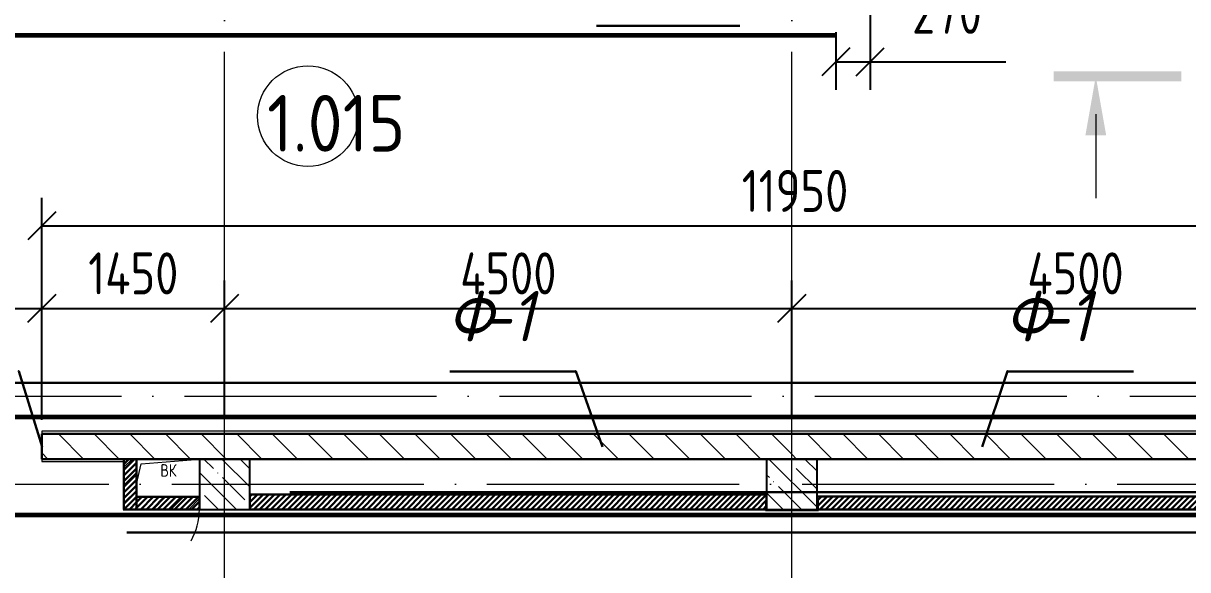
# Model space of a CAD drawing. Header units: millimetres. Extents: x -592259 to 288321, y -552984 to 293768.
# Drawn here: x 2652 to 11890, y 50296 to 54635 of the extents above; entities that cross this region are included whole.
import ezdxf

# ---------------------------------------------------------------- set-up
doc = ezdxf.new("R2010")
doc.units = ezdxf.units.MM
doc.linetypes.add('ADSK_Линия сетки', pattern=[2500, 2000, -250, 0, -250])
doc.linetypes.add('ADSK_Скрыто', pattern=[600, 300, -300])
doc.layers.get('Defpoints').update_dxf_attribs({"color": 250})
for name, color, linetype, lineweight in [('0) блоки', 6, 'Continuous', 30), ('0.3) ПГП 5 вып', 4, 'Continuous', 30), ('2)Фарх готовы', 3, 'Continuous', 30), ('2)Фархверки', 40, 'Continuous', 30), ('4) Штукатурка', 6, 'Continuous', 30), ('4.6) Швы', 6, 'Continuous', 30), ('4.7) Штук. 6 вып.', 6, 'Continuous', 30), ('6.1) Шпаклевка 5 вып.', 160, 'Continuous', 60), ('A-____-____-DIMS', 250, 'Continuous', 9), ('A-AREA-____-IDEN', 250, 'Continuous', 9), ('A-DETL-GENF-OTLN', 250, 'Continuous', 5), ('A-DOOR-____-MCUT', 250, 'Continuous', 5), ('A-DOOR-____-OTLN', 250, 'Continuous', 5), ('A-GLAZ-____-OTLN', 250, 'Continuous', 5), ('A-WALL-____-MCUT', 250, 'Continuous', 13), ('A-WALL-____-PATT', 250, 'Continuous', 13), ('A-WALL-FNSH-MCUT', 250, 'Continuous', 13), ('G-____-____-SYMB', 250, 'ADSK_Скрыто', 9), ('S-COLS-____-MCUT', 250, 'Continuous', 25), ('S-COLS-____-OTLN', 250, 'Continuous', 9), ('S-GRID-____-OTLN', 250, 'Continuous', 9)]:
    doc.layers.add(name, color=color, linetype=linetype, lineweight=lineweight)
doc.styles.add('ISOCPEUR', font='isocpeur.ttf', dxfattribs={"width": 0.8, "height": 100})
doc.styles.add('ISOCPEUR_1', font='isocpeur.ttf', dxfattribs={"width": 0.9, "height": 250})
doc.styles.add('ISOCPEUR_I', font='isocpeui.ttf', dxfattribs={"width": 0.9, "height": 12.5})
doc.styles.get("Standard").update_dxf_attribs({"font": 'ГОСТ тип А.ttf'})
doc.dimstyles.new('А3', dxfattribs={"dimtxt": 333, "dimasz": 222, "dimexe": 222, "dimexo": 111, "dimgap": 111, "dimtad": 1, "dimtoh": 1, "dimdec": 0, "dimrnd": 0.0015, "dimzin": 0, "dimdsep": 46, "dimtxsty": 'Standard', "dimblk": 'OBLIQUE', "dimcen": 0, "dimclrd": 7, "dimclre": 7, "dimclrt": 7, "dimadec": 0, "dimazin": 0, "dimtfac": 1, "dimtdec": 0, "dimtofl": 0, "dimtmove": 0, "dimatfit": 3, "dimfxl": 1, "dimtolj": 1, "dimtzin": 0, "dimarcsym": 0})
pattern_1 = [(135, (0, 0), (-141.42136, -141.42136), [])]
pattern_2 = [(45, (0, 0), (-70.71068, 70.71068), [])]

# ---------------------------------------------------------------- blocks, each defined once
blk = doc.blocks.new('BSC_Колонна _Прямоугольная - 400x400-31225808-Кладочный план на отм_ 0_000_ Секция 1_')
at = {"layer": 'S-COLS-____-OTLN', "lineweight": 5}
h = blk.add_hatch(dxfattribs=at)
h.set_pattern_fill('FP_13', color=256, style=0, pattern_type=2)
h.set_pattern_definition([(135, (-4249.98, -50975), (-142.5619, -142.5619), []), (135, (-4107.42, -50975), (-142.5619, -142.5619), [252.016, -50.403, 3.353, -47.05])])
h.paths.add_polyline_path([(-200, -200), (200, -200), (200, 200), (-200, 200), (-200, -100)])
at = {"layer": 'S-COLS-____-MCUT'}
for p, q in [((200, 200), (-200, 200)), ((-200, 200), (-200, -100)), ((200, -200), (200, 200)), ((-200, -100), (-200, -200)), ((-200, -200), (200, -200))]:
    blk.add_line(p, q, dxfattribs=at)
blk = doc.blocks.new('BSC_Колонна _Прямоугольная - 400x400-V7-Кладочный план на отм_ 0_000_ Секция 1_')
at = {"layer": 'S-COLS-____-OTLN', "lineweight": 5}
h = blk.add_hatch(dxfattribs=at)
h.set_pattern_fill('FP_14', color=256, style=0, pattern_type=2)
h.set_pattern_definition([(135, (-8749.98, -50975), (-142.5619, -142.5619), []), (135, (-8607.42, -50975), (-142.5619, -142.5619), [252.016, -50.403, 3.353, -47.05])])
h.paths.add_polyline_path([(-200, -200), (200, -200), (200, 200), (-200, 200), (-200, -9.5)])
at = {"layer": 'S-COLS-____-MCUT'}
for p, q in [((200, 200), (-200, 200)), ((-200, 200), (-200, -200)), ((200, -200), (200, 200)), ((-200, -200), (200, -200))]:
    blk.add_line(p, q, dxfattribs=at)
blk = doc.blocks.new('_Wn_-As_OpeningMEP_floor__Rectangular - _Wn_-As_OpeningMEP_floor__Rectangular-V6-Кладочный план на отм_ 0_000_ Секция 1_')
at = {"layer": 'A-DETL-GENF-OTLN'}
for p, q in [((-250, -50), (-212.2, 112.2)), ((-212.2, 112.2), (250, 150))]:
    blk.add_line(p, q, dxfattribs=at)
blk = doc.blocks.new('АР_Люк - ЛРС_ВК_500х400_наружный_NCS S 1000-N-42722041-Кладочный план на отм_ 0_000_ Секция 1_')
at = {"layer": 'A-DOOR-____-OTLN'}
h = blk.add_hatch(dxfattribs=at)
h.set_pattern_fill('FP_29', color=256, style=0, pattern_type=2)
h.set_pattern_definition([(45, (125, 0), (-22.6274, 22.6274), [])])
h.paths.add_polyline_path([(375, 50), (-125, 50), (-125, -50), (375, -50)])
at = {"layer": 'A-DETL-GENF-OTLN', "lineweight": 9}
for p, q in [((375, 50), (-125, 50)), ((-125, 50), (-125, -50)), ((375, -50), (375, 50)), ((-125, -50), (375, -50))]:
    blk.add_line(p, q, dxfattribs=at)
at = {"layer": 'A-DOOR-____-MCUT'}
blk.add_arc((375, 50), 500, 150, 180, dxfattribs=at)
blk = doc.blocks.new('AAR_СКБ_Марка_Помещения - Номер-17325395-Кладочный план на отм_ 0_000_ Секция 1_')
at = {"layer": 'A-AREA-____-IDEN'}
blk.add_circle((0, 1.502), 4, dxfattribs=at)
blk = doc.blocks.new('_Oblique')
at = {"color": 0, "linetype": 'ByBlock', "lineweight": -2}
blk.add_line((-0.5, -0.5), (0.5, 0.5), dxfattribs=at)
blk = doc.blocks.new('DIMBLOCK62-Кладочный план на отм_ 0_000_ Секция 1_')
at = {"layer": 'A-____-____-DIMS', "color": 7, "lineweight": -2, "transparency": 16777216}
for p, q in [((300, 51674.9), (300, 52593.2)), ((2800, 51674.9), (2800, 52593.2)), ((300, 52371.2), (2800, 52371.2))]:
    blk.add_line(p, q, dxfattribs=at)
at = {"layer": 'Defpoints', "color": 0, "transparency": 16777216}
for p in [(2800, 52371.2), (300, 51563.9), (2800, 51563.9)]:
    blk.add_point(p, dxfattribs=at)
at = {"layer": 'A-____-____-DIMS', "color": 7, "lineweight": -2, "transparency": 16777216, "xscale": 222, "yscale": 222, "zscale": 222, "rotation": 180}
blk.add_blockref('_Oblique', (300, 52371.2), dxfattribs=at)
at = {"layer": 'A-____-____-DIMS', "color": 7, "lineweight": -2, "transparency": 16777216, "xscale": 222, "yscale": 222, "zscale": 222}
blk.add_blockref('_Oblique', (2800, 52371.2), dxfattribs=at)
at = {"layer": 'A-____-____-DIMS', "color": 7, "transparency": 16777216, "insert": (1550, 52648.7), "char_height": 333, "width": 2.483, "attachment_point": 5}
blk.add_mtext('\\A1;2500', dxfattribs=at)
blk = doc.blocks.new('DIMBLOCK290-Кладочный план на отм_ 0_000_ Секция 1_')
at = {"layer": 'A-____-____-DIMS', "color": 7, "lineweight": -2, "transparency": 16777216}
for p, q in [((9370, 55264), (9370, 54106.8)), ((9100, 54564), (9100, 54106.8)), ((9100, 54328.8), (9370, 54328.8)), ((9370, 54328.8), (10446.7, 54328.8))]:
    blk.add_line(p, q, dxfattribs=at)
at = {"layer": 'Defpoints', "color": 0, "transparency": 16777216}
for p in [(9370, 55375), (9100, 54675), (9370, 54328.8)]:
    blk.add_point(p, dxfattribs=at)
at = {"layer": 'A-____-____-DIMS', "color": 7, "lineweight": -2, "transparency": 16777216, "xscale": 222, "yscale": 222, "zscale": 222, "rotation": 180}
blk.add_blockref('_Oblique', (9100, 54328.8), dxfattribs=at)
at = {"layer": 'A-____-____-DIMS', "color": 7, "lineweight": -2, "transparency": 16777216, "xscale": 222, "yscale": 222, "zscale": 222}
blk.add_blockref('_Oblique', (9370, 54328.8), dxfattribs=at)
at = {"layer": 'A-____-____-DIMS', "color": 7, "transparency": 16777216, "insert": (9703, 54883.8), "char_height": 333, "width": 1.862, "attachment_point": 1, "line_spacing_factor": 1.022761}
blk.add_mtext('\\A1;270', dxfattribs=at)
blk = doc.blocks.new('Разрез - Номер вида сзади_3_5 мм-32550532-Кладочный план на отм_ 0_000_ Секция 1_')
at = {"layer": 'G-____-____-SYMB', "linetype": 'Continuous'}
for points in [[(9.798, 0.404), (9.798, -0.394), (-0.333, -0.394), (-0.333, 0.404)], [(2.176, -4.675), (3, 0), (3.824, -4.675)]]:
    blk.add_hatch(color=256, dxfattribs=at).paths.add_polyline_path(points)
at = {"layer": 'G-____-____-SYMB', "linetype": 'Continuous', "lineweight": 20}
blk.add_line((3, -3), (3, -9.663), dxfattribs=at)
blk = doc.blocks.new('*D614')
at = {"layer": 'A-____-____-DIMS', "color": 7, "lineweight": -2, "transparency": 16777216}
for p, q in [((2800, 51486), (2800, 52593.2)), ((4250, 51506), (4250, 52593.2)), ((2800, 52371.2), (4250, 52371.2))]:
    blk.add_line(p, q, dxfattribs=at)
at = {"layer": 'Defpoints', "color": 0, "transparency": 16777216}
for p in [(4250, 52371.2), (2800, 51375), (4250, 51395)]:
    blk.add_point(p, dxfattribs=at)
at = {"layer": 'A-____-____-DIMS', "color": 7, "lineweight": -2, "transparency": 16777216, "xscale": 222, "yscale": 222, "zscale": 222, "rotation": 180}
blk.add_blockref('_Oblique', (2800, 52371.2), dxfattribs=at)
at = {"layer": 'A-____-____-DIMS', "color": 7, "lineweight": -2, "transparency": 16777216, "xscale": 222, "yscale": 222, "zscale": 222}
blk.add_blockref('_Oblique', (4250, 52371.2), dxfattribs=at)
at = {"layer": 'A-____-____-DIMS', "color": 7, "transparency": 16777216, "insert": (3525, 52648.7), "char_height": 333, "attachment_point": 5}
blk.add_mtext('\\A1;1450', dxfattribs=at)
blk = doc.blocks.new('*D615')
at = {"layer": 'A-____-____-DIMS', "color": 7, "lineweight": -2, "transparency": 16777216}
for p, q in [((4250, 51506), (4250, 52593.2)), ((8750, 51506), (8750, 52593.2)), ((4250, 52371.2), (8750, 52371.2))]:
    blk.add_line(p, q, dxfattribs=at)
at = {"layer": 'Defpoints', "color": 0, "transparency": 16777216}
for p in [(8750, 52371.2), (4250, 51395), (8750, 51395)]:
    blk.add_point(p, dxfattribs=at)
at = {"layer": 'A-____-____-DIMS', "color": 7, "lineweight": -2, "transparency": 16777216, "xscale": 222, "yscale": 222, "zscale": 222, "rotation": 180}
blk.add_blockref('_Oblique', (4250, 52371.2), dxfattribs=at)
at = {"layer": 'A-____-____-DIMS', "color": 7, "lineweight": -2, "transparency": 16777216, "xscale": 222, "yscale": 222, "zscale": 222}
blk.add_blockref('_Oblique', (8750, 52371.2), dxfattribs=at)
at = {"layer": 'A-____-____-DIMS', "color": 7, "transparency": 16777216, "insert": (6500, 52648.7), "char_height": 333, "attachment_point": 5}
blk.add_mtext('\\A1;4500', dxfattribs=at)
blk = doc.blocks.new('*D616')
at = {"layer": 'A-____-____-DIMS', "color": 7, "lineweight": -2, "transparency": 16777216}
for p, q in [((8750, 51506), (8750, 52593.2)), ((13250, 51486), (13250, 52593.2)), ((8750, 52371.2), (13250, 52371.2))]:
    blk.add_line(p, q, dxfattribs=at)
at = {"layer": 'Defpoints', "color": 0, "transparency": 16777216}
for p in [(13250, 52371.2), (8750, 51395), (13250, 51375)]:
    blk.add_point(p, dxfattribs=at)
at = {"layer": 'A-____-____-DIMS', "color": 7, "lineweight": -2, "transparency": 16777216, "xscale": 222, "yscale": 222, "zscale": 222, "rotation": 180}
blk.add_blockref('_Oblique', (8750, 52371.2), dxfattribs=at)
at = {"layer": 'A-____-____-DIMS', "color": 7, "lineweight": -2, "transparency": 16777216, "xscale": 222, "yscale": 222, "zscale": 222}
blk.add_blockref('_Oblique', (13250, 52371.2), dxfattribs=at)
at = {"layer": 'A-____-____-DIMS', "color": 7, "transparency": 16777216, "insert": (11000, 52648.7), "char_height": 333, "attachment_point": 5}
blk.add_mtext('\\A1;4500', dxfattribs=at)
blk = doc.blocks.new('*D1896')
at = {"layer": '0) блоки', "color": 7, "lineweight": -2, "transparency": 16777216}
for p, q in [((2800, 51506), (2800, 53247.9)), ((14750, 51506), (14750, 53247.9)), ((2800, 53025.9), (14750, 53025.9))]:
    blk.add_line(p, q, dxfattribs=at)
at = {"layer": 'Defpoints', "color": 0, "transparency": 16777216}
for p in [(14750, 53025.9), (2800, 51395), (14750, 51395)]:
    blk.add_point(p, dxfattribs=at)
at = {"layer": '0) блоки', "color": 7, "lineweight": -2, "transparency": 16777216, "xscale": 222, "yscale": 222, "zscale": 222, "rotation": 180}
blk.add_blockref('_Oblique', (2800, 53025.9), dxfattribs=at)
at = {"layer": '0) блоки', "color": 7, "lineweight": -2, "transparency": 16777216, "xscale": 222, "yscale": 222, "zscale": 222}
blk.add_blockref('_Oblique', (14750, 53025.9), dxfattribs=at)
at = {"layer": '0) блоки', "color": 7, "transparency": 16777216, "insert": (8775, 53303.4), "char_height": 333, "attachment_point": 5}
blk.add_mtext('\\A1;11950', dxfattribs=at)

msp = doc.modelspace()

# ---------------------------------------------------------------- hatches: boundary and pattern name
at = {"layer": '0.3) ПГП 5 вып'}
h = msp.add_hatch(dxfattribs=at)
h.set_pattern_fill('ANSI31', color=256, scale=10)
h.paths.add_polyline_path([(3448.9781, 51175), (3549.9781, 51175), (3549.9781, 50775), (3448.9781, 50775)])
h = msp.add_hatch(dxfattribs=at)
h.set_pattern_fill('ANSI31', color=256, scale=10)
h.paths.add_polyline_path([(3549.9781, 50875), (4049.9781, 50875), (4049.9781, 50775), (3549.9781, 50775)])
h = msp.add_hatch(dxfattribs=at)
h.set_pattern_fill('ANSI31', color=256, scale=10)
h.paths.add_polyline_path([(4449.9781, 50775), (8549.9781, 50775), (8549.9781, 50892.9193), (4449.9781, 50892.9193)])
h = msp.add_hatch(dxfattribs=at)
h.set_pattern_fill('ANSI31', color=256, scale=10)
h.paths.add_polyline_path([(8949.9781, 50775), (13049.9781, 50775), (13049.9781, 50877.8729), (8949.9781, 50877.8729)])
at = {"layer": 'A-WALL-____-PATT', "lineweight": 15}
h = msp.add_hatch(dxfattribs=at)
h.set_pattern_fill('FP_1', color=5, style=0, pattern_type=2)
h.set_pattern_definition(pattern_1)
h.paths.add_polyline_path([(8750, 51175), (8750, 51375), (2799.9781, 51375), (2799.9781, 51175), (6628.4129, 51175)])
h.paths.add_polyline_path([(199.9781, 51175), (299.9781, 51175), (299.9781, 51375), (-0.0219, 51375), (-0.0219, 51175), (31.2718, 51175)])
h = msp.add_hatch(dxfattribs=at)
h.set_pattern_fill('FP_1', color=5, style=0, pattern_type=2)
h.set_pattern_definition(pattern_1)
h.paths.add_polyline_path([(25229.9781, 51175), (25249.9781, 51175), (25249.9781, 51375), (20550, 51375), (20550, 51175), (23121.2655, 51175)])
h.paths.add_polyline_path([(17959.9781, 51175), (18050, 51175), (18050, 51375), (17250, 51375), (17250, 51175), (17949.9781, 51175)])
h.paths.add_polyline_path([(14750, 51175), (14750, 51375), (8750, 51375), (8750, 51175), (14325.0774, 51175)])
h = msp.add_hatch(dxfattribs=at)
h.set_pattern_fill('FP_6', color=94, style=0, pattern_type=2)
h.set_pattern_definition(pattern_2)
h.paths.add_polyline_path([(3549.9781, 50775), (3549.9781, 51175), (3449.9781, 51175), (3449.9781, 50775)])
h = msp.add_hatch(dxfattribs=at)
h.set_pattern_fill('FP_6', color=94, style=0, pattern_type=2)
h.set_pattern_definition(pattern_2)
h.paths.add_polyline_path([(4049.9781, 50775), (4049.9781, 50875), (3549.9781, 50875), (3549.9781, 50775)])

# ---------------------------------------------------------------- linework, layer by layer
at = {"layer": '0) блоки'}
msp.add_lwpolyline([(2799.9781, 51375), (14750, 51375), (14750, 51175), (2799.9781, 51175)], close=True, dxfattribs=at)
at = {"layer": '0.3) ПГП 5 вып'}
for points in [[(3448.9781, 51175), (3549.9781, 51175), (3549.9781, 50775), (3448.9781, 50775)], [(3549.9781, 50875), (4049.9781, 50875), (4049.9781, 50775), (3549.9781, 50775)], [(4449.9781, 50775), (8549.9781, 50775), (8549.9781, 50892.9193), (4449.9781, 50892.9193)], [(8949.9781, 50775), (13049.9781, 50775), (13049.9781, 50877.8729), (8949.9781, 50877.8729)]]:
    msp.add_lwpolyline(points, close=True, dxfattribs=at)
msp.add_lwpolyline([(3448.9781, 51175), (3448.9781, 50775)], dxfattribs=at)
at = {"layer": '2)Фарх готовы'}
for p, q in [((6035.9646, 51869.8833), (7035.9646, 51869.8833)), ((10459.445, 51869.8833), (11459.445, 51869.8833))]:
    msp.add_line(p, q, dxfattribs=at)
for points in [[(2801.885, 51270.7156), (2615.7963, 51873.0272)], [(7247.6429, 51270.7156), (7035.9646, 51873.0272)], [(10259.6305, 51270.7156), (10459.445, 51873.0272)]]:
    msp.add_lwpolyline(points, close=True, dxfattribs=at)
at = {"layer": '4) Штукатурка'}
for p, q in [((168.377, 51780.8726), (32309.064, 51780.8726)), ((4767.8733, 50910.65), (12931.5292, 50910.65))]:
    msp.add_line(p, q, dxfattribs=at)
at = {"layer": '4.6) Швы'}
msp.add_lwpolyline([(8336.5686, 54614.0464), (7198.9589, 54614.0464)], dxfattribs=at)
at = {"layer": '4.7) Штук. 6 вып.'}
msp.add_lwpolyline([(3473.9179, 50591.4548), (14089.345, 50591.4548)], dxfattribs=at)
at = {"layer": '6.1) Шпаклевка 5 вып.'}
msp.add_lwpolyline([(32309.064, 51506.1101), (168.377, 51506.1101), (168.377, 54540.8287), (9100, 54540.8287)], dxfattribs=at)
msp.add_lwpolyline([(213.446, 43803.0006), (17429.5358, 43803.0006), (17429.5358, 50729.5073), (213.446, 50729.5073)], close=True, dxfattribs=at)
at = {"layer": 'A-WALL-____-MCUT', "lineweight": 15}
for p, q in [((2799.9781, 51375), (2799.9781, 51175)), ((2799.9781, 51375), (8750, 51375)), ((8750, 51375), (14750, 51375)), ((2799.9781, 51175), (4049.9781, 51175)), ((3448.9781, 51175), (2799.9781, 51175)), ((3448.9781, 51175), (3448.9781, 50765)), ((3549.9781, 51175), (3449.9781, 51175)), ((3449.9781, 50765), (3449.9781, 51175)), ((3549.9781, 50875), (3549.9781, 51175)), ((4449.9781, 51175), (8750, 51175)), ((13049.9781, 51175), (8749.9781, 51175)), ((4049.9781, 50875), (3549.9781, 50875)), ((3448.9781, 50765), (3449.9781, 50765)), ((3449.9781, 50775), (4049.9781, 50775))]:
    msp.add_line(p, q, dxfattribs=at)
at = {"layer": 'A-WALL-FNSH-MCUT', "lineweight": 15}
for p, q in [((14750, 51395), (2799.9781, 51395)), ((2799.9781, 51395), (2799.9781, 51375)), ((2799.9781, 51175), (2799.9781, 51155)), ((2799.9781, 51155), (3448.9781, 51155)), ((8539.9781, 50845), (8539.9781, 50765)), ((8959.9781, 50765), (8959.9781, 50845)), ((8539.9781, 50765), (8959.9781, 50765))]:
    msp.add_line(p, q, dxfattribs=at)
at = {"layer": 'S-GRID-____-OTLN', "linetype": 'ADSK_Линия сетки'}
for p, q in [((4250, 39906.0281), (4250, 61202.0051)), ((8750, 39906.0281), (8750, 61202.0051)), ((-3569.5512, 51675.0006), (72376.0288, 51675.0006)), ((-3669.3683, 50975.0006), (71106.0288, 50975.0006))]:
    msp.add_line(p, q, dxfattribs=at)

# ---------------------------------------------------------------- block references
at = {"layer": 'A-AREA-____-IDEN', "xscale": 99.99999999999993, "yscale": 99.99999999999993, "zscale": 99.99999999999993}
msp.add_blockref('AAR_СКБ_Марка_Помещения - Номер-17325395-Кладочный план на отм_ 0_000_ Секция 1_', (4910.5809, 53746.736), dxfattribs=at)
at = {"layer": 'A-DOOR-____-OTLN', "color": 50, "rotation": 180}
msp.add_blockref('АР_Люк - ЛРС_ВК_500х400_наружный_NCS S 1000-N-42722041-Кладочный план на отм_ 0_000_ Секция 1_', (3924.9781, 50825), dxfattribs=at)
at = {"layer": 'A-GLAZ-____-OTLN'}
msp.add_blockref('_Wn_-As_OpeningMEP_floor__Rectangular - _Wn_-As_OpeningMEP_floor__Rectangular-V6-Кладочный план на отм_ 0_000_ Секция 1_', (3799.9781, 51025), dxfattribs=at)
at = {"layer": 'G-____-____-SYMB', "linetype": 'Continuous', "lineweight": 40, "xscale": 99.99999999999993, "yscale": 99.99999999999993, "zscale": 99.99999999999993}
msp.add_blockref('Разрез - Номер вида сзади_3_5 мм-32550532-Кладочный план на отм_ 0_000_ Секция 1_', (10861.167, 54212.578), dxfattribs=at)
at = {"layer": 'S-COLS-____-OTLN'}
for name, p in [('BSC_Колонна _Прямоугольная - 400x400-31225808-Кладочный план на отм_ 0_000_ Секция 1_', (4249.9781, 50975)), ('BSC_Колонна _Прямоугольная - 400x400-V7-Кладочный план на отм_ 0_000_ Секция 1_', (8749.9781, 50975))]:
    msp.add_blockref(name, p, dxfattribs=at)

# ---------------------------------------------------------------- texts
at = {"layer": '2)Фарх готовы', "char_height": 400, "attachment_point": 1, "style": 'ISOCPEUR_I'}
for s, insert, width in [('\\fISOCPEUR|b0|i1|c204|p34|;Ф', (6015.2265, 52508.9362), 312.658125), ('\\fISOCPEUR|b0|i1|c204|p34|;Ф', (6015.2265, 52508.9362), 312.658125), ('-1', (6273.1952, 52508.9362), 384.81), ('\\fISOCPEUR|b0|i1|c204|p34|;Ф', (10438.7068, 52508.9362), 312.658125), ('\\fISOCPEUR|b0|i1|c204|p34|;Ф', (10438.7068, 52508.9362), 312.658125), ('-1', (10696.6756, 52508.9362), 384.81)]:
    msp.add_mtext(s, dxfattribs=dict(at, insert=insert, width=width))
at = {"layer": '2)Фархверки', "insert": (3739.9991, 51133.9554), "char_height": 100, "width": 160.3375, "attachment_point": 1, "style": 'ISOCPEUR'}
msp.add_mtext('ВК', dxfattribs=at)
at = {"layer": 'A-AREA-____-IDEN', "insert": (4586.6067, 54065.4665), "char_height": 450, "width": 743.164312, "attachment_point": 1, "style": 'ISOCPEUR_1'}
msp.add_mtext('1.015', dxfattribs=at)

# ---------------------------------------------------------------- dimensions: what is measured, and where the dimension line sits
at = {"layer": '0) блоки'}
dim = msp.add_linear_dim(base=(14750, 53025.9335), p1=(2799.9781, 51395), p2=(14750, 51395), dimstyle='А3', dxfattribs=at)
dim.commit()
dim.dimension.update_dxf_attribs({"geometry": '*D1896', "text_midpoint": (8774.989, 53303.4335)})
at = {"layer": 'A-____-____-DIMS'}
dim = msp.add_linear_dim(base=(9370, 54328.774), p1=(9100, 54675.0006), p2=(9370, 55375), dimstyle='А3', dxfattribs=at)
dim.commit()
dim.dimension.update_dxf_attribs({"geometry": 'DIMBLOCK290-Кладочный план на отм_ 0_000_ Секция 1_', "text_midpoint": (10019.35, 54328.774), "dimtype": 160})
for base, p1, p2, picture, middle in [((2799.9781, 52371.1926), (299.9781, 51563.91), (2799.9781, 51563.91), 'DIMBLOCK62-Кладочный план на отм_ 0_000_ Секция 1_', (1549.9781, 52648.6926)), ((4250, 52371.1926), (2799.9781, 51375), (4250, 51395), '*D614', (3524.989, 52648.6926)), ((8750, 52371.1926), (4250, 51395), (8750, 51395), '*D615', (6500, 52648.6926)), ((13250, 52371.1926), (8750, 51395), (13250, 51375), '*D616', (11000, 52648.6926))]:
    dim = msp.add_linear_dim(base=base, p1=p1, p2=p2, dimstyle='А3', dxfattribs=at)
    dim.commit()
    dim.dimension.update_dxf_attribs({"geometry": picture, "text_midpoint": middle})

doc.saveas('drawing.dxf')
